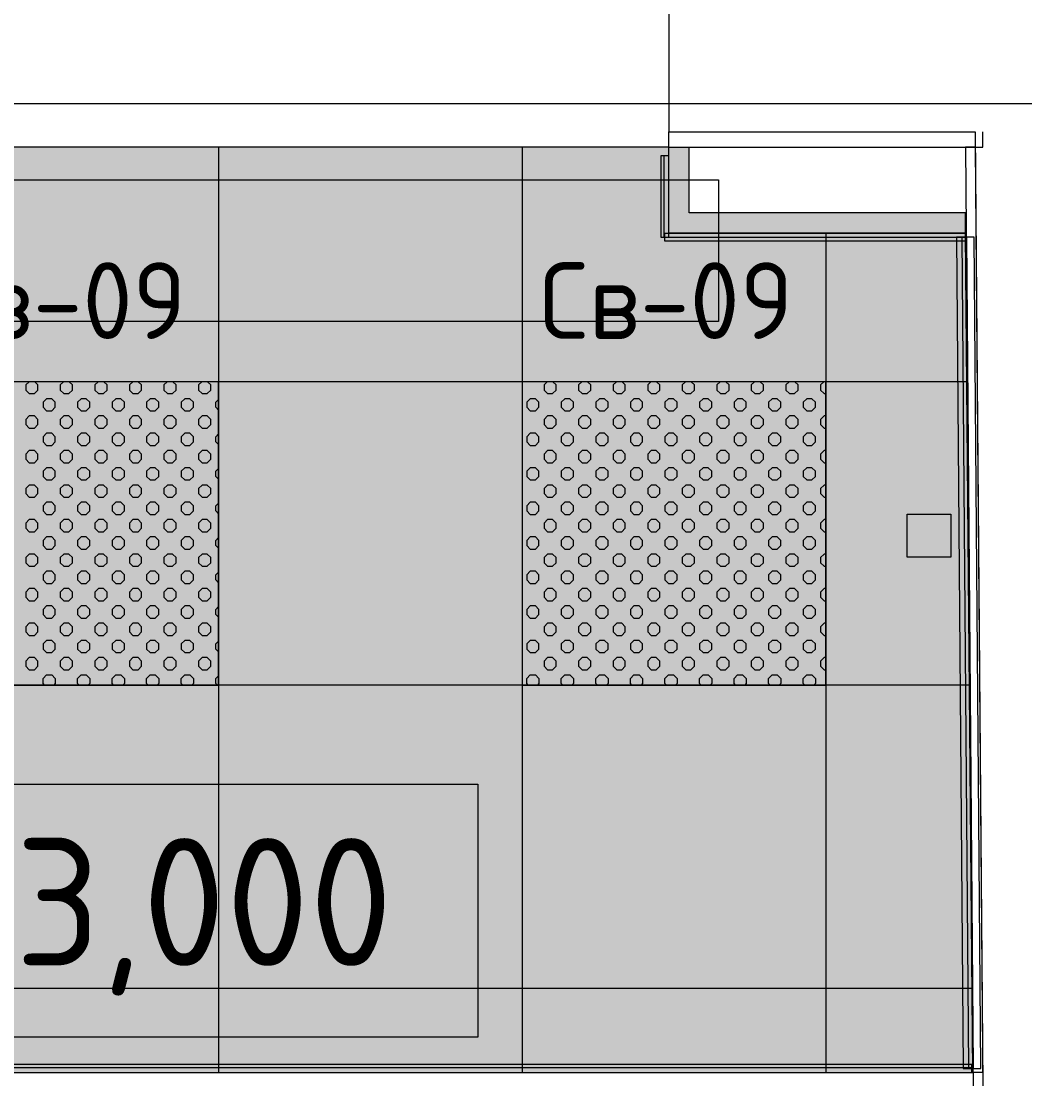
# Model space of a CAD drawing. Header units: millimetres. Extents: x -13069 to 207500, y -71366 to 56785.
# Drawn here: x 171909 to 173893, y 43095 to 45186 of the extents above; entities that cross this region are included whole.
import ezdxf

# ---------------------------------------------------------------- set-up
doc = ezdxf.new("R2010")
doc.units = ezdxf.units.MM
doc.layers.add('PDF _Подложка без мебели', color=7, linetype='Continuous')
doc.layers.add('PDF _Текст', color=7, linetype='Continuous')
doc.layers.add('PDF _Потолки', color=7, linetype='Continuous', lineweight=5, true_color=0x535353)
doc.layers.add('PDF _Ригели', color=7, linetype='Continuous', true_color=0x959595)
doc.layers.add('PDF _светильники', color=7, linetype='Continuous', true_color=0xffffff)
doc.styles.add('PDF GOST Common', font='GOST_Common.ttf')

msp = doc.modelspace()

# ---------------------------------------------------------------- hatches: boundary and pattern name
at = {"layer": 'PDF _Потолки', "true_color": 0xcae6ff, "transparency": 33554559}
msp.add_hatch(color=254, dxfattribs=at).paths.add_polyline_path([(170199.223, 44937.242), (173189.024, 44937.242), (173189.024, 44767.142), (173775.022, 44767.142), (173789.823, 43107.142), (170199.223, 43107.142)])

# ---------------------------------------------------------------- linework, layer by layer
at = {"layer": 'PDF _Подложка без мебели', "lineweight": 18}
for points in [[(174300.022, 45477.142), (173189.024, 45477.142), (173189.024, 44967.142), (173794.12, 44967.142), (173840.519, 39227.542), (173296.72, 39236.743), (171925.022, 39236.743)], [(173189.024, 44919.642), (173173.124, 44919.642), (173173.124, 44759.242), (173189.024, 44759.242), (173189.024, 44967.142)], [(173189.024, 44937.142), (173809.825, 44937.142), (173809.825, 44967.142)], [(173774.723, 44767.142), (173774.723, 44751.242), (173181.12, 44751.242), (173181.12, 44767.142), (173775.322, 44767.142), (173775.322, 44807.142), (173229.02, 44807.142), (173229.02, 44937.142)], [(173180.021, 44759.242), (173180.021, 44919.642)], [(173777.22, 44759.242), (173790.519, 43115.142)], [(173774.723, 44758.142), (173181.12, 44758.142)], [(173768.223, 44759.142), (173781.523, 43115.042)], [(171519.224, 43107.142), (173788.023, 43107.142), (173788.023, 43123.042), (171519.224, 43123.042), (171519.224, 42957.142), (171760.02, 42957.142), (171760.02, 42667.543), (171925.92, 42667.543), (172450.92, 41758.242)], [(173788.023, 43116.142), (171519.224, 43116.142)], [(173809.123, 43107.142), (173788.023, 43107.142)]]:
    msp.add_lwpolyline(points, dxfattribs=at)
msp.add_lwpolyline([(107330.522, 45023.342, -0.41418731), (106930.522, 44623.342, -0.41428041), (106530.522, 45023.342, -0.4142805), (106930.522, 45423.342, -0.41418741), (107330.522, 45023.342), (174981.919, 45023.342)], format="xyb", dxfattribs=at)
for points in [[(173841.124, 39241.943), (173795.024, 44937.342), (173775.022, 44937.242), (173821.122, 39241.741)], [(173286.924, 44592.342), (171706.919, 44592.342), (171706.919, 44872.342), (173286.924, 44872.342)], [(173805.522, 43115.241), (173792.222, 44759.342), (173757.225, 44759.042), (173770.524, 43114.942)], [(173746.623, 44126.441), (173660.319, 44126.441), (173660.319, 44211.343), (173746.623, 44211.343)]]:
    msp.add_lwpolyline(points, close=True, dxfattribs=at)
at = {"layer": 'PDF _Подложка без мебели', "lineweight": 0, "transparency": 33554559}
for points in [[(173229.02, 44807.142), (173189.024, 44807.142), (173229.02, 44937.142), (173189.024, 44937.142)], [(173189.024, 44767.142), (173189.024, 44807.142), (173775.322, 44767.142), (173775.022, 44807.142)]]:
    msp.add_solid(points, dxfattribs=at)
at = {"layer": 'PDF _Потолки', "color": 7, "lineweight": 13}
msp.add_lwpolyline([(170199.223, 44937.242), (170199.223, 43107.142), (173789.823, 43107.142), (173775.022, 44767.142), (173189.024, 44767.142), (173189.024, 44937.242)], close=True, dxfattribs=at)
for points in [[(172299.223, 44937.242), (172299.223, 43107.142)], [(172899.223, 44937.242), (172899.223, 43107.142)], [(173499.223, 44767.142), (173499.223, 43107.142)], [(173777.643, 44473.242), (170199.223, 44473.242)], [(173782.993, 43873.242), (170199.223, 43873.242)], [(173788.342, 43273.242), (170199.223, 43273.242)]]:
    msp.add_lwpolyline(points, dxfattribs=at)
at = {"layer": 'PDF _Ригели', "color": 7, "lineweight": 18}
msp.add_lwpolyline([(108736.521, 45023.342), (174981.919, 45023.342)], dxfattribs=at)
at = {"layer": 'PDF _Ригели', "lineweight": 18}
msp.add_lwpolyline([(171511.821, 43177.342), (171511.821, 43677.342), (172811.821, 43677.342), (172811.821, 43177.342)], close=True, dxfattribs=at)
at = {"layer": 'PDF _светильники', "color": 7, "lineweight": 13}
for points in [[(171699.223, 43873.242), (172299.223, 43873.242), (172299.223, 44473.242), (171699.223, 44473.242)], [(172899.223, 43873.242), (173499.223, 43873.242), (173499.223, 44473.242), (172899.223, 44473.242)]]:
    msp.add_lwpolyline(points, close=True, dxfattribs=at)
at = {"layer": 'PDF _светильники', "lineweight": 20}
for points in [[(171924.62, 44473.242), (171918.022, 44466.741), (171918.022, 44456.742), (171925.12, 44449.642), (171935.124, 44449.642), (171942.222, 44456.742), (171942.222, 44466.741), (171935.722, 44473.242)], [(171992.82, 44473.242), (171986.32, 44466.741), (171986.32, 44456.742), (171993.425, 44449.642), (172003.422, 44449.642), (172010.52, 44456.742), (172010.52, 44466.741), (172004.02, 44473.242)], [(172061.125, 44473.242), (172054.624, 44466.741), (172054.624, 44456.742), (172061.723, 44449.642), (172071.72, 44449.642), (172078.819, 44456.742), (172078.819, 44466.741), (172072.221, 44473.242)], [(172129.423, 44473.242), (172122.923, 44466.741), (172122.923, 44456.742), (172130.021, 44449.642), (172140.025, 44449.642), (172147.02, 44456.742), (172147.02, 44466.741), (172140.519, 44473.242)], [(172197.721, 44473.242), (172191.221, 44466.741), (172191.221, 44456.742), (172198.32, 44449.642), (172208.323, 44449.642), (172215.324, 44456.742), (172215.324, 44466.741), (172208.824, 44473.242)], [(172266.02, 44473.242), (172259.52, 44466.741), (172259.52, 44456.742), (172266.52, 44449.642), (172276.524, 44449.642), (172283.622, 44456.742), (172283.622, 44466.741), (172277.122, 44473.242)], [(172948.82, 44473.242), (172942.32, 44466.741), (172942.32, 44456.742), (172949.424, 44449.642), (172959.422, 44449.642), (172966.52, 44456.742), (172966.52, 44466.741), (172959.922, 44473.242)], [(173017.124, 44473.242), (173010.624, 44466.741), (173010.624, 44456.742), (173017.723, 44449.642), (173027.72, 44449.642), (173034.721, 44456.742), (173034.721, 44466.741), (173028.221, 44473.242)], [(173085.423, 44473.242), (173078.923, 44466.741), (173078.923, 44456.742), (173086.021, 44449.642), (173096.025, 44449.642), (173103.019, 44456.742), (173103.019, 44466.741), (173096.519, 44473.242)], [(173153.721, 44473.242), (173147.221, 44466.741), (173147.221, 44456.742), (173154.222, 44449.642), (173164.219, 44449.642), (173171.324, 44456.742), (173171.324, 44466.741), (173164.823, 44473.242)], [(173222.02, 44473.242), (173215.422, 44466.741), (173215.422, 44456.742), (173222.52, 44449.642), (173232.524, 44449.642), (173239.622, 44456.742), (173239.622, 44466.741), (173233.122, 44473.242)], [(173290.22, 44473.242), (173283.72, 44466.741), (173283.72, 44456.742), (173290.824, 44449.642), (173300.822, 44449.642), (173307.92, 44456.742), (173307.92, 44466.741), (173301.42, 44473.242)], [(173358.525, 44473.242), (173352.024, 44466.741), (173352.024, 44456.742), (173359.123, 44449.642), (173369.12, 44449.642), (173376.225, 44456.742), (173376.225, 44466.741), (173369.621, 44473.242)], [(173426.823, 44473.242), (173420.323, 44466.741), (173420.323, 44456.742), (173427.421, 44449.642), (173437.425, 44449.642), (173444.419, 44456.742), (173444.419, 44466.741), (173437.919, 44473.242)], [(173495.121, 44473.242), (173488.621, 44466.741), (173488.621, 44456.742), (173495.719, 44449.642), (173499.223, 44449.642)], [(172299.223, 44417.042), (172293.62, 44422.543), (172293.62, 44432.542), (172299.223, 44438.142)], [(173499.223, 44405.541), (173495.719, 44405.541), (173488.621, 44398.442), (173488.621, 44388.442), (173495.719, 44381.343), (173499.223, 44381.343)], [(172299.223, 44348.742), (172293.62, 44354.342), (172293.62, 44364.343), (172299.223, 44369.842)], [(173499.223, 44337.242), (173495.719, 44337.242), (173488.621, 44330.142), (173488.621, 44320.143), (173495.719, 44313.043), (173499.223, 44313.043)], [(172299.223, 44280.442), (172293.62, 44286.042), (172293.62, 44296.043), (172299.223, 44301.542)], [(173499.223, 44268.942), (173495.719, 44268.942), (173488.621, 44261.842), (173488.621, 44251.843), (173495.719, 44244.842), (173499.223, 44244.842)], [(172299.223, 44212.142), (172293.62, 44217.742), (172293.62, 44227.741), (172299.223, 44233.242)], [(173499.223, 44200.642), (173495.719, 44200.642), (173488.621, 44193.542), (173488.621, 44183.543), (173495.719, 44176.542), (173499.223, 44176.542)], [(172299.223, 44143.942), (172293.62, 44149.443), (172293.62, 44159.442), (172299.223, 44164.942)], [(173499.223, 44132.342), (173495.719, 44132.342), (173488.621, 44125.343), (173488.621, 44115.342), (173495.719, 44108.242), (173499.223, 44108.242)], [(172299.223, 44075.642), (172293.62, 44081.143), (172293.62, 44091.142), (172299.223, 44096.742)], [(173499.223, 44064.042), (173495.719, 44064.042), (173488.621, 44057.041), (173488.621, 44047.042), (173495.719, 44039.942), (173499.223, 44039.942)], [(172299.223, 44007.342), (172293.62, 44012.843), (172293.62, 44022.842), (172299.223, 44028.442)], [(173499.223, 43995.841), (173495.719, 43995.841), (173488.621, 43988.742), (173488.621, 43978.742), (173495.719, 43971.643), (173499.223, 43971.643)], [(172299.223, 43939.042), (172293.62, 43944.541), (172293.62, 43954.542), (172299.223, 43960.142)], [(173499.223, 43927.542), (173495.719, 43927.542), (173488.621, 43920.442), (173488.621, 43910.443), (173495.719, 43903.343), (173499.223, 43903.343)], [(171955.32, 43873.242), (171952.22, 43876.342), (171952.22, 43886.343), (171959.324, 43893.342), (171969.322, 43893.342), (171976.322, 43886.343), (171976.322, 43876.342), (171973.32, 43873.242)], [(172023.521, 43873.242), (172020.524, 43876.342), (172020.524, 43886.343), (172027.525, 43893.342), (172037.522, 43893.342), (172044.621, 43886.343), (172044.621, 43876.342), (172041.52, 43873.242)], [(172091.819, 43873.242), (172088.822, 43876.342), (172088.822, 43886.343), (172095.823, 43893.342), (172105.821, 43893.342), (172112.919, 43886.343), (172112.919, 43876.342), (172109.825, 43873.242)], [(172160.124, 43873.242), (172157.023, 43876.342), (172157.023, 43886.343), (172164.122, 43893.342), (172174.119, 43893.342), (172181.224, 43886.343), (172181.224, 43876.342), (172178.123, 43873.242)], [(172228.422, 43873.242), (172225.322, 43876.342), (172225.322, 43886.343), (172232.42, 43893.342), (172242.424, 43893.342), (172249.522, 43886.343), (172249.522, 43876.342), (172246.421, 43873.242)], [(172296.72, 43873.242), (172293.62, 43876.342), (172293.62, 43886.343), (172299.223, 43891.842)], [(172911.222, 43873.242), (172908.219, 43876.342), (172908.219, 43886.343), (172915.22, 43893.342), (172925.224, 43893.342), (172932.322, 43886.343), (172932.322, 43876.342), (172929.222, 43873.242)], [(172979.521, 43873.242), (172976.524, 43876.342), (172976.524, 43886.343), (172983.525, 43893.342), (172993.522, 43893.342), (173000.621, 43886.343), (173000.621, 43876.342), (172997.52, 43873.242)], [(173047.819, 43873.242), (173044.725, 43876.342), (173044.725, 43886.343), (173051.823, 43893.342), (173061.821, 43893.342), (173068.919, 43886.343), (173068.919, 43876.342), (173065.824, 43873.242)], [(173116.124, 43873.242), (173113.023, 43876.342), (173113.023, 43886.343), (173120.121, 43893.342), (173130.119, 43893.342), (173137.223, 43886.343), (173137.223, 43876.342), (173134.123, 43873.242)], [(173184.422, 43873.242), (173181.321, 43876.342), (173181.321, 43886.343), (173188.42, 43893.342), (173198.423, 43893.342), (173205.424, 43886.343), (173205.424, 43876.342), (173202.421, 43873.242)], [(173252.72, 43873.242), (173249.62, 43876.342), (173249.62, 43886.343), (173256.724, 43893.342), (173266.722, 43893.342), (173273.722, 43886.343), (173273.722, 43876.342), (173270.719, 43873.242)], [(173320.921, 43873.242), (173317.924, 43876.342), (173317.924, 43886.343), (173324.925, 43893.342), (173334.922, 43893.342), (173342.021, 43886.343), (173342.021, 43876.342), (173338.92, 43873.242)], [(173389.219, 43873.242), (173386.222, 43876.342), (173386.222, 43886.343), (173393.223, 43893.342), (173403.221, 43893.342), (173410.319, 43886.343), (173410.319, 43876.342), (173407.225, 43873.242)], [(173457.524, 43873.242), (173454.423, 43876.342), (173454.423, 43886.343), (173461.521, 43893.342), (173471.519, 43893.342), (173478.624, 43886.343), (173478.624, 43876.342), (173475.523, 43873.242)]]:
    msp.add_lwpolyline(points, dxfattribs=at)
for points in [[(171976.322, 44432.542), (171969.322, 44439.642), (171959.324, 44439.642), (171952.22, 44432.542), (171952.22, 44422.543), (171959.324, 44415.542), (171969.322, 44415.542), (171976.322, 44422.543)], [(172044.621, 44432.542), (172037.522, 44439.642), (172027.525, 44439.642), (172020.524, 44432.542), (172020.524, 44422.543), (172027.525, 44415.542), (172037.522, 44415.542), (172044.621, 44422.543)], [(172112.919, 44432.542), (172105.821, 44439.642), (172095.823, 44439.642), (172088.822, 44432.542), (172088.822, 44422.543), (172095.823, 44415.542), (172105.821, 44415.542), (172112.919, 44422.543)], [(172181.224, 44432.542), (172174.119, 44439.642), (172164.122, 44439.642), (172157.023, 44432.542), (172157.023, 44422.543), (172164.122, 44415.542), (172174.119, 44415.542), (172181.224, 44422.543)], [(172249.522, 44432.542), (172242.424, 44439.642), (172232.42, 44439.642), (172225.322, 44432.542), (172225.322, 44422.543), (172232.42, 44415.542), (172242.424, 44415.542), (172249.522, 44422.543)], [(172932.322, 44432.542), (172925.224, 44439.642), (172915.22, 44439.642), (172908.219, 44432.542), (172908.219, 44422.543), (172915.22, 44415.542), (172925.224, 44415.542), (172932.322, 44422.543)], [(173000.621, 44432.542), (172993.522, 44439.642), (172983.525, 44439.642), (172976.524, 44432.542), (172976.524, 44422.543), (172983.525, 44415.542), (172993.522, 44415.542), (173000.621, 44422.543)], [(173068.919, 44432.542), (173061.821, 44439.642), (173051.823, 44439.642), (173044.725, 44432.542), (173044.725, 44422.543), (173051.823, 44415.542), (173061.821, 44415.542), (173068.919, 44422.543)], [(173137.223, 44432.542), (173130.119, 44439.642), (173120.121, 44439.642), (173113.023, 44432.542), (173113.023, 44422.543), (173120.121, 44415.542), (173130.119, 44415.542), (173137.223, 44422.543)], [(173205.424, 44432.542), (173198.423, 44439.642), (173188.42, 44439.642), (173181.321, 44432.542), (173181.321, 44422.543), (173188.42, 44415.542), (173198.423, 44415.542), (173205.424, 44422.543)], [(173273.722, 44432.542), (173266.722, 44439.642), (173256.724, 44439.642), (173249.62, 44432.542), (173249.62, 44422.543), (173256.724, 44415.542), (173266.722, 44415.542), (173273.722, 44422.543)], [(173342.021, 44432.542), (173334.922, 44439.642), (173324.925, 44439.642), (173317.924, 44432.542), (173317.924, 44422.543), (173324.925, 44415.542), (173334.922, 44415.542), (173342.021, 44422.543)], [(173410.319, 44432.542), (173403.221, 44439.642), (173393.223, 44439.642), (173386.222, 44432.542), (173386.222, 44422.543), (173393.223, 44415.542), (173403.221, 44415.542), (173410.319, 44422.543)], [(173478.624, 44432.542), (173471.519, 44439.642), (173461.521, 44439.642), (173454.423, 44432.542), (173454.423, 44422.543), (173461.521, 44415.542), (173471.519, 44415.542), (173478.624, 44422.543)], [(171942.222, 44398.442), (171935.124, 44405.541), (171925.12, 44405.541), (171918.022, 44398.442), (171918.022, 44388.442), (171925.12, 44381.343), (171935.124, 44381.343), (171942.222, 44388.442)], [(172010.52, 44398.442), (172003.422, 44405.541), (171993.425, 44405.541), (171986.32, 44398.442), (171986.32, 44388.442), (171993.425, 44381.343), (172003.422, 44381.343), (172010.52, 44388.442)], [(172078.819, 44398.442), (172071.72, 44405.541), (172061.723, 44405.541), (172054.624, 44398.442), (172054.624, 44388.442), (172061.723, 44381.343), (172071.72, 44381.343), (172078.819, 44388.442)], [(172147.02, 44398.442), (172140.025, 44405.541), (172130.021, 44405.541), (172122.923, 44398.442), (172122.923, 44388.442), (172130.021, 44381.343), (172140.025, 44381.343), (172147.02, 44388.442)], [(172215.324, 44398.442), (172208.323, 44405.541), (172198.32, 44405.541), (172191.221, 44398.442), (172191.221, 44388.442), (172198.32, 44381.343), (172208.323, 44381.343), (172215.324, 44388.442)], [(172283.622, 44398.442), (172276.524, 44405.541), (172266.52, 44405.541), (172259.52, 44398.442), (172259.52, 44388.442), (172266.52, 44381.343), (172276.524, 44381.343), (172283.622, 44388.442)], [(172966.52, 44398.442), (172959.422, 44405.541), (172949.424, 44405.541), (172942.32, 44398.442), (172942.32, 44388.442), (172949.424, 44381.343), (172959.422, 44381.343), (172966.52, 44388.442)], [(173034.721, 44398.442), (173027.72, 44405.541), (173017.723, 44405.541), (173010.624, 44398.442), (173010.624, 44388.442), (173017.723, 44381.343), (173027.72, 44381.343), (173034.721, 44388.442)], [(173103.019, 44398.442), (173096.025, 44405.541), (173086.021, 44405.541), (173078.923, 44398.442), (173078.923, 44388.442), (173086.021, 44381.343), (173096.025, 44381.343), (173103.019, 44388.442)], [(173171.324, 44398.442), (173164.219, 44405.541), (173154.222, 44405.541), (173147.221, 44398.442), (173147.221, 44388.442), (173154.222, 44381.343), (173164.219, 44381.343), (173171.324, 44388.442)], [(173239.622, 44398.442), (173232.524, 44405.541), (173222.52, 44405.541), (173215.422, 44398.442), (173215.422, 44388.442), (173222.52, 44381.343), (173232.524, 44381.343), (173239.622, 44388.442)], [(173307.92, 44398.442), (173300.822, 44405.541), (173290.824, 44405.541), (173283.72, 44398.442), (173283.72, 44388.442), (173290.824, 44381.343), (173300.822, 44381.343), (173307.92, 44388.442)], [(173376.225, 44398.442), (173369.12, 44405.541), (173359.123, 44405.541), (173352.024, 44398.442), (173352.024, 44388.442), (173359.123, 44381.343), (173369.12, 44381.343), (173376.225, 44388.442)], [(173444.419, 44398.442), (173437.425, 44405.541), (173427.421, 44405.541), (173420.323, 44398.442), (173420.323, 44388.442), (173427.421, 44381.343), (173437.425, 44381.343), (173444.419, 44388.442)], [(171976.322, 44364.343), (171969.322, 44371.342), (171959.324, 44371.342), (171952.22, 44364.343), (171952.22, 44354.342), (171959.324, 44347.242), (171969.322, 44347.242), (171976.322, 44354.342)], [(172044.621, 44364.343), (172037.522, 44371.342), (172027.525, 44371.342), (172020.524, 44364.343), (172020.524, 44354.342), (172027.525, 44347.242), (172037.522, 44347.242), (172044.621, 44354.342)], [(172112.919, 44364.343), (172105.821, 44371.342), (172095.823, 44371.342), (172088.822, 44364.343), (172088.822, 44354.342), (172095.823, 44347.242), (172105.821, 44347.242), (172112.919, 44354.342)], [(172181.224, 44364.343), (172174.119, 44371.342), (172164.122, 44371.342), (172157.023, 44364.343), (172157.023, 44354.342), (172164.122, 44347.242), (172174.119, 44347.242), (172181.224, 44354.342)], [(172249.522, 44364.343), (172242.424, 44371.342), (172232.42, 44371.342), (172225.322, 44364.343), (172225.322, 44354.342), (172232.42, 44347.242), (172242.424, 44347.242), (172249.522, 44354.342)], [(172932.322, 44364.343), (172925.224, 44371.342), (172915.22, 44371.342), (172908.219, 44364.343), (172908.219, 44354.342), (172915.22, 44347.242), (172925.224, 44347.242), (172932.322, 44354.342)], [(173000.621, 44364.343), (172993.522, 44371.342), (172983.525, 44371.342), (172976.524, 44364.343), (172976.524, 44354.342), (172983.525, 44347.242), (172993.522, 44347.242), (173000.621, 44354.342)], [(173068.919, 44364.343), (173061.821, 44371.342), (173051.823, 44371.342), (173044.725, 44364.343), (173044.725, 44354.342), (173051.823, 44347.242), (173061.821, 44347.242), (173068.919, 44354.342)], [(173137.223, 44364.343), (173130.119, 44371.342), (173120.121, 44371.342), (173113.023, 44364.343), (173113.023, 44354.342), (173120.121, 44347.242), (173130.119, 44347.242), (173137.223, 44354.342)], [(173205.424, 44364.343), (173198.423, 44371.342), (173188.42, 44371.342), (173181.321, 44364.343), (173181.321, 44354.342), (173188.42, 44347.242), (173198.423, 44347.242), (173205.424, 44354.342)], [(173273.722, 44364.343), (173266.722, 44371.342), (173256.724, 44371.342), (173249.62, 44364.343), (173249.62, 44354.342), (173256.724, 44347.242), (173266.722, 44347.242), (173273.722, 44354.342)], [(173342.021, 44364.343), (173334.922, 44371.342), (173324.925, 44371.342), (173317.924, 44364.343), (173317.924, 44354.342), (173324.925, 44347.242), (173334.922, 44347.242), (173342.021, 44354.342)], [(173410.319, 44364.343), (173403.221, 44371.342), (173393.223, 44371.342), (173386.222, 44364.343), (173386.222, 44354.342), (173393.223, 44347.242), (173403.221, 44347.242), (173410.319, 44354.342)], [(173478.624, 44364.343), (173471.519, 44371.342), (173461.521, 44371.342), (173454.423, 44364.343), (173454.423, 44354.342), (173461.521, 44347.242), (173471.519, 44347.242), (173478.624, 44354.342)], [(171942.222, 44330.142), (171935.124, 44337.242), (171925.12, 44337.242), (171918.022, 44330.142), (171918.022, 44320.143), (171925.12, 44313.043), (171935.124, 44313.043), (171942.222, 44320.143)], [(172010.52, 44330.142), (172003.422, 44337.242), (171993.425, 44337.242), (171986.32, 44330.142), (171986.32, 44320.143), (171993.425, 44313.043), (172003.422, 44313.043), (172010.52, 44320.143)], [(172078.819, 44330.142), (172071.72, 44337.242), (172061.723, 44337.242), (172054.624, 44330.142), (172054.624, 44320.143), (172061.723, 44313.043), (172071.72, 44313.043), (172078.819, 44320.143)], [(172147.02, 44330.142), (172140.025, 44337.242), (172130.021, 44337.242), (172122.923, 44330.142), (172122.923, 44320.143), (172130.021, 44313.043), (172140.025, 44313.043), (172147.02, 44320.143)], [(172215.324, 44330.142), (172208.323, 44337.242), (172198.32, 44337.242), (172191.221, 44330.142), (172191.221, 44320.143), (172198.32, 44313.043), (172208.323, 44313.043), (172215.324, 44320.143)], [(172283.622, 44330.142), (172276.524, 44337.242), (172266.52, 44337.242), (172259.52, 44330.142), (172259.52, 44320.143), (172266.52, 44313.043), (172276.524, 44313.043), (172283.622, 44320.143)], [(172966.52, 44330.142), (172959.422, 44337.242), (172949.424, 44337.242), (172942.32, 44330.142), (172942.32, 44320.143), (172949.424, 44313.043), (172959.422, 44313.043), (172966.52, 44320.143)], [(173034.721, 44330.142), (173027.72, 44337.242), (173017.723, 44337.242), (173010.624, 44330.142), (173010.624, 44320.143), (173017.723, 44313.043), (173027.72, 44313.043), (173034.721, 44320.143)], [(173103.019, 44330.142), (173096.025, 44337.242), (173086.021, 44337.242), (173078.923, 44330.142), (173078.923, 44320.143), (173086.021, 44313.043), (173096.025, 44313.043), (173103.019, 44320.143)], [(173171.324, 44330.142), (173164.219, 44337.242), (173154.222, 44337.242), (173147.221, 44330.142), (173147.221, 44320.143), (173154.222, 44313.043), (173164.219, 44313.043), (173171.324, 44320.143)], [(173239.622, 44330.142), (173232.524, 44337.242), (173222.52, 44337.242), (173215.422, 44330.142), (173215.422, 44320.143), (173222.52, 44313.043), (173232.524, 44313.043), (173239.622, 44320.143)], [(173307.92, 44330.142), (173300.822, 44337.242), (173290.824, 44337.242), (173283.72, 44330.142), (173283.72, 44320.143), (173290.824, 44313.043), (173300.822, 44313.043), (173307.92, 44320.143)], [(173376.225, 44330.142), (173369.12, 44337.242), (173359.123, 44337.242), (173352.024, 44330.142), (173352.024, 44320.143), (173359.123, 44313.043), (173369.12, 44313.043), (173376.225, 44320.143)], [(173444.419, 44330.142), (173437.425, 44337.242), (173427.421, 44337.242), (173420.323, 44330.142), (173420.323, 44320.143), (173427.421, 44313.043), (173437.425, 44313.043), (173444.419, 44320.143)], [(171976.322, 44296.043), (171969.322, 44303.042), (171959.324, 44303.042), (171952.22, 44296.043), (171952.22, 44286.042), (171959.324, 44278.942), (171969.322, 44278.942), (171976.322, 44286.042)], [(172044.621, 44296.043), (172037.522, 44303.042), (172027.525, 44303.042), (172020.524, 44296.043), (172020.524, 44286.042), (172027.525, 44278.942), (172037.522, 44278.942), (172044.621, 44286.042)], [(172112.919, 44296.043), (172105.821, 44303.042), (172095.823, 44303.042), (172088.822, 44296.043), (172088.822, 44286.042), (172095.823, 44278.942), (172105.821, 44278.942), (172112.919, 44286.042)], [(172181.224, 44296.043), (172174.119, 44303.042), (172164.122, 44303.042), (172157.023, 44296.043), (172157.023, 44286.042), (172164.122, 44278.942), (172174.119, 44278.942), (172181.224, 44286.042)], [(172249.522, 44296.043), (172242.424, 44303.042), (172232.42, 44303.042), (172225.322, 44296.043), (172225.322, 44286.042), (172232.42, 44278.942), (172242.424, 44278.942), (172249.522, 44286.042)], [(172932.322, 44296.043), (172925.224, 44303.042), (172915.22, 44303.042), (172908.219, 44296.043), (172908.219, 44286.042), (172915.22, 44278.942), (172925.224, 44278.942), (172932.322, 44286.042)], [(173000.621, 44296.043), (172993.522, 44303.042), (172983.525, 44303.042), (172976.524, 44296.043), (172976.524, 44286.042), (172983.525, 44278.942), (172993.522, 44278.942), (173000.621, 44286.042)], [(173068.919, 44296.043), (173061.821, 44303.042), (173051.823, 44303.042), (173044.725, 44296.043), (173044.725, 44286.042), (173051.823, 44278.942), (173061.821, 44278.942), (173068.919, 44286.042)], [(173137.223, 44296.043), (173130.119, 44303.042), (173120.121, 44303.042), (173113.023, 44296.043), (173113.023, 44286.042), (173120.121, 44278.942), (173130.119, 44278.942), (173137.223, 44286.042)], [(173205.424, 44296.043), (173198.423, 44303.042), (173188.42, 44303.042), (173181.321, 44296.043), (173181.321, 44286.042), (173188.42, 44278.942), (173198.423, 44278.942), (173205.424, 44286.042)], [(173273.722, 44296.043), (173266.722, 44303.042), (173256.724, 44303.042), (173249.62, 44296.043), (173249.62, 44286.042), (173256.724, 44278.942), (173266.722, 44278.942), (173273.722, 44286.042)], [(173342.021, 44296.043), (173334.922, 44303.042), (173324.925, 44303.042), (173317.924, 44296.043), (173317.924, 44286.042), (173324.925, 44278.942), (173334.922, 44278.942), (173342.021, 44286.042)], [(173410.319, 44296.043), (173403.221, 44303.042), (173393.223, 44303.042), (173386.222, 44296.043), (173386.222, 44286.042), (173393.223, 44278.942), (173403.221, 44278.942), (173410.319, 44286.042)], [(173478.624, 44296.043), (173471.519, 44303.042), (173461.521, 44303.042), (173454.423, 44296.043), (173454.423, 44286.042), (173461.521, 44278.942), (173471.519, 44278.942), (173478.624, 44286.042)], [(171942.222, 44261.842), (171935.124, 44268.942), (171925.12, 44268.942), (171918.022, 44261.842), (171918.022, 44251.843), (171925.12, 44244.842), (171935.124, 44244.842), (171942.222, 44251.843)], [(172010.52, 44261.842), (172003.422, 44268.942), (171993.425, 44268.942), (171986.32, 44261.842), (171986.32, 44251.843), (171993.425, 44244.842), (172003.422, 44244.842), (172010.52, 44251.843)], [(172078.819, 44261.842), (172071.72, 44268.942), (172061.723, 44268.942), (172054.624, 44261.842), (172054.624, 44251.843), (172061.723, 44244.842), (172071.72, 44244.842), (172078.819, 44251.843)], [(172147.02, 44261.842), (172140.025, 44268.942), (172130.021, 44268.942), (172122.923, 44261.842), (172122.923, 44251.843), (172130.021, 44244.842), (172140.025, 44244.842), (172147.02, 44251.843)], [(172215.324, 44261.842), (172208.323, 44268.942), (172198.32, 44268.942), (172191.221, 44261.842), (172191.221, 44251.843), (172198.32, 44244.842), (172208.323, 44244.842), (172215.324, 44251.843)], [(172283.622, 44261.842), (172276.524, 44268.942), (172266.52, 44268.942), (172259.52, 44261.842), (172259.52, 44251.843), (172266.52, 44244.842), (172276.524, 44244.842), (172283.622, 44251.843)], [(172966.52, 44261.842), (172959.422, 44268.942), (172949.424, 44268.942), (172942.32, 44261.842), (172942.32, 44251.843), (172949.424, 44244.842), (172959.422, 44244.842), (172966.52, 44251.843)], [(173034.721, 44261.842), (173027.72, 44268.942), (173017.723, 44268.942), (173010.624, 44261.842), (173010.624, 44251.843), (173017.723, 44244.842), (173027.72, 44244.842), (173034.721, 44251.843)], [(173103.019, 44261.842), (173096.025, 44268.942), (173086.021, 44268.942), (173078.923, 44261.842), (173078.923, 44251.843), (173086.021, 44244.842), (173096.025, 44244.842), (173103.019, 44251.843)], [(173171.324, 44261.842), (173164.219, 44268.942), (173154.222, 44268.942), (173147.221, 44261.842), (173147.221, 44251.843), (173154.222, 44244.842), (173164.219, 44244.842), (173171.324, 44251.843)], [(173239.622, 44261.842), (173232.524, 44268.942), (173222.52, 44268.942), (173215.422, 44261.842), (173215.422, 44251.843), (173222.52, 44244.842), (173232.524, 44244.842), (173239.622, 44251.843)], [(173307.92, 44261.842), (173300.822, 44268.942), (173290.824, 44268.942), (173283.72, 44261.842), (173283.72, 44251.843), (173290.824, 44244.842), (173300.822, 44244.842), (173307.92, 44251.843)], [(173376.225, 44261.842), (173369.12, 44268.942), (173359.123, 44268.942), (173352.024, 44261.842), (173352.024, 44251.843), (173359.123, 44244.842), (173369.12, 44244.842), (173376.225, 44251.843)], [(173444.419, 44261.842), (173437.425, 44268.942), (173427.421, 44268.942), (173420.323, 44261.842), (173420.323, 44251.843), (173427.421, 44244.842), (173437.425, 44244.842), (173444.419, 44251.843)], [(171976.322, 44227.741), (171969.322, 44234.841), (171959.324, 44234.841), (171952.22, 44227.741), (171952.22, 44217.742), (171959.324, 44210.642), (171969.322, 44210.642), (171976.322, 44217.742)], [(172044.621, 44227.741), (172037.522, 44234.841), (172027.525, 44234.841), (172020.524, 44227.741), (172020.524, 44217.742), (172027.525, 44210.642), (172037.522, 44210.642), (172044.621, 44217.742)], [(172112.919, 44227.741), (172105.821, 44234.841), (172095.823, 44234.841), (172088.822, 44227.741), (172088.822, 44217.742), (172095.823, 44210.642), (172105.821, 44210.642), (172112.919, 44217.742)], [(172181.224, 44227.741), (172174.119, 44234.841), (172164.122, 44234.841), (172157.023, 44227.741), (172157.023, 44217.742), (172164.122, 44210.642), (172174.119, 44210.642), (172181.224, 44217.742)], [(172249.522, 44227.741), (172242.424, 44234.841), (172232.42, 44234.841), (172225.322, 44227.741), (172225.322, 44217.742), (172232.42, 44210.642), (172242.424, 44210.642), (172249.522, 44217.742)], [(172932.322, 44227.741), (172925.224, 44234.841), (172915.22, 44234.841), (172908.219, 44227.741), (172908.219, 44217.742), (172915.22, 44210.642), (172925.224, 44210.642), (172932.322, 44217.742)], [(173000.621, 44227.741), (172993.522, 44234.841), (172983.525, 44234.841), (172976.524, 44227.741), (172976.524, 44217.742), (172983.525, 44210.642), (172993.522, 44210.642), (173000.621, 44217.742)], [(173068.919, 44227.741), (173061.821, 44234.841), (173051.823, 44234.841), (173044.725, 44227.741), (173044.725, 44217.742), (173051.823, 44210.642), (173061.821, 44210.642), (173068.919, 44217.742)], [(173137.223, 44227.741), (173130.119, 44234.841), (173120.121, 44234.841), (173113.023, 44227.741), (173113.023, 44217.742), (173120.121, 44210.642), (173130.119, 44210.642), (173137.223, 44217.742)], [(173205.424, 44227.741), (173198.423, 44234.841), (173188.42, 44234.841), (173181.321, 44227.741), (173181.321, 44217.742), (173188.42, 44210.642), (173198.423, 44210.642), (173205.424, 44217.742)], [(173273.722, 44227.741), (173266.722, 44234.841), (173256.724, 44234.841), (173249.62, 44227.741), (173249.62, 44217.742), (173256.724, 44210.642), (173266.722, 44210.642), (173273.722, 44217.742)], [(173342.021, 44227.741), (173334.922, 44234.841), (173324.925, 44234.841), (173317.924, 44227.741), (173317.924, 44217.742), (173324.925, 44210.642), (173334.922, 44210.642), (173342.021, 44217.742)], [(173410.319, 44227.741), (173403.221, 44234.841), (173393.223, 44234.841), (173386.222, 44227.741), (173386.222, 44217.742), (173393.223, 44210.642), (173403.221, 44210.642), (173410.319, 44217.742)], [(173478.624, 44227.741), (173471.519, 44234.841), (173461.521, 44234.841), (173454.423, 44227.741), (173454.423, 44217.742), (173461.521, 44210.642), (173471.519, 44210.642), (173478.624, 44217.742)], [(171942.222, 44193.542), (171935.124, 44200.642), (171925.12, 44200.642), (171918.022, 44193.542), (171918.022, 44183.543), (171925.12, 44176.542), (171935.124, 44176.542), (171942.222, 44183.543)], [(172010.52, 44193.542), (172003.422, 44200.642), (171993.425, 44200.642), (171986.32, 44193.542), (171986.32, 44183.543), (171993.425, 44176.542), (172003.422, 44176.542), (172010.52, 44183.543)], [(172078.819, 44193.542), (172071.72, 44200.642), (172061.723, 44200.642), (172054.624, 44193.542), (172054.624, 44183.543), (172061.723, 44176.542), (172071.72, 44176.542), (172078.819, 44183.543)], [(172147.02, 44193.542), (172140.025, 44200.642), (172130.021, 44200.642), (172122.923, 44193.542), (172122.923, 44183.543), (172130.021, 44176.542), (172140.025, 44176.542), (172147.02, 44183.543)], [(172215.324, 44193.542), (172208.323, 44200.642), (172198.32, 44200.642), (172191.221, 44193.542), (172191.221, 44183.543), (172198.32, 44176.542), (172208.323, 44176.542), (172215.324, 44183.543)], [(172283.622, 44193.542), (172276.524, 44200.642), (172266.52, 44200.642), (172259.52, 44193.542), (172259.52, 44183.543), (172266.52, 44176.542), (172276.524, 44176.542), (172283.622, 44183.543)], [(172966.52, 44193.542), (172959.422, 44200.642), (172949.424, 44200.642), (172942.32, 44193.542), (172942.32, 44183.543), (172949.424, 44176.542), (172959.422, 44176.542), (172966.52, 44183.543)], [(173034.721, 44193.542), (173027.72, 44200.642), (173017.723, 44200.642), (173010.624, 44193.542), (173010.624, 44183.543), (173017.723, 44176.542), (173027.72, 44176.542), (173034.721, 44183.543)], [(173103.019, 44193.542), (173096.025, 44200.642), (173086.021, 44200.642), (173078.923, 44193.542), (173078.923, 44183.543), (173086.021, 44176.542), (173096.025, 44176.542), (173103.019, 44183.543)], [(173171.324, 44193.542), (173164.219, 44200.642), (173154.222, 44200.642), (173147.221, 44193.542), (173147.221, 44183.543), (173154.222, 44176.542), (173164.219, 44176.542), (173171.324, 44183.543)], [(173239.622, 44193.542), (173232.524, 44200.642), (173222.52, 44200.642), (173215.422, 44193.542), (173215.422, 44183.543), (173222.52, 44176.542), (173232.524, 44176.542), (173239.622, 44183.543)], [(173307.92, 44193.542), (173300.822, 44200.642), (173290.824, 44200.642), (173283.72, 44193.542), (173283.72, 44183.543), (173290.824, 44176.542), (173300.822, 44176.542), (173307.92, 44183.543)], [(173376.225, 44193.542), (173369.12, 44200.642), (173359.123, 44200.642), (173352.024, 44193.542), (173352.024, 44183.543), (173359.123, 44176.542), (173369.12, 44176.542), (173376.225, 44183.543)], [(173444.419, 44193.542), (173437.425, 44200.642), (173427.421, 44200.642), (173420.323, 44193.542), (173420.323, 44183.543), (173427.421, 44176.542), (173437.425, 44176.542), (173444.419, 44183.543)], [(171976.322, 44159.442), (171969.322, 44166.542), (171959.324, 44166.542), (171952.22, 44159.442), (171952.22, 44149.443), (171959.324, 44142.343), (171969.322, 44142.343), (171976.322, 44149.443)], [(172044.621, 44159.442), (172037.522, 44166.542), (172027.525, 44166.542), (172020.524, 44159.442), (172020.524, 44149.443), (172027.525, 44142.343), (172037.522, 44142.343), (172044.621, 44149.443)], [(172112.919, 44159.442), (172105.821, 44166.542), (172095.823, 44166.542), (172088.822, 44159.442), (172088.822, 44149.443), (172095.823, 44142.343), (172105.821, 44142.343), (172112.919, 44149.443)], [(172181.224, 44159.442), (172174.119, 44166.542), (172164.122, 44166.542), (172157.023, 44159.442), (172157.023, 44149.443), (172164.122, 44142.343), (172174.119, 44142.343), (172181.224, 44149.443)], [(172249.522, 44159.442), (172242.424, 44166.542), (172232.42, 44166.542), (172225.322, 44159.442), (172225.322, 44149.443), (172232.42, 44142.343), (172242.424, 44142.343), (172249.522, 44149.443)], [(172932.322, 44159.442), (172925.224, 44166.542), (172915.22, 44166.542), (172908.219, 44159.442), (172908.219, 44149.443), (172915.22, 44142.343), (172925.224, 44142.343), (172932.322, 44149.443)], [(173000.621, 44159.442), (172993.522, 44166.542), (172983.525, 44166.542), (172976.524, 44159.442), (172976.524, 44149.443), (172983.525, 44142.343), (172993.522, 44142.343), (173000.621, 44149.443)], [(173068.919, 44159.442), (173061.821, 44166.542), (173051.823, 44166.542), (173044.725, 44159.442), (173044.725, 44149.443), (173051.823, 44142.343), (173061.821, 44142.343), (173068.919, 44149.443)], [(173137.223, 44159.442), (173130.119, 44166.542), (173120.121, 44166.542), (173113.023, 44159.442), (173113.023, 44149.443), (173120.121, 44142.343), (173130.119, 44142.343), (173137.223, 44149.443)], [(173205.424, 44159.442), (173198.423, 44166.542), (173188.42, 44166.542), (173181.321, 44159.442), (173181.321, 44149.443), (173188.42, 44142.343), (173198.423, 44142.343), (173205.424, 44149.443)], [(173273.722, 44159.442), (173266.722, 44166.542), (173256.724, 44166.542), (173249.62, 44159.442), (173249.62, 44149.443), (173256.724, 44142.343), (173266.722, 44142.343), (173273.722, 44149.443)], [(173342.021, 44159.442), (173334.922, 44166.542), (173324.925, 44166.542), (173317.924, 44159.442), (173317.924, 44149.443), (173324.925, 44142.343), (173334.922, 44142.343), (173342.021, 44149.443)], [(173410.319, 44159.442), (173403.221, 44166.542), (173393.223, 44166.542), (173386.222, 44159.442), (173386.222, 44149.443), (173393.223, 44142.343), (173403.221, 44142.343), (173410.319, 44149.443)], [(173478.624, 44159.442), (173471.519, 44166.542), (173461.521, 44166.542), (173454.423, 44159.442), (173454.423, 44149.443), (173461.521, 44142.343), (173471.519, 44142.343), (173478.624, 44149.443)], [(171942.222, 44125.343), (171935.124, 44132.342), (171925.12, 44132.342), (171918.022, 44125.343), (171918.022, 44115.342), (171925.12, 44108.242), (171935.124, 44108.242), (171942.222, 44115.342)], [(172010.52, 44125.343), (172003.422, 44132.342), (171993.425, 44132.342), (171986.32, 44125.343), (171986.32, 44115.342), (171993.425, 44108.242), (172003.422, 44108.242), (172010.52, 44115.342)], [(172078.819, 44125.343), (172071.72, 44132.342), (172061.723, 44132.342), (172054.624, 44125.343), (172054.624, 44115.342), (172061.723, 44108.242), (172071.72, 44108.242), (172078.819, 44115.342)], [(172147.02, 44125.343), (172140.025, 44132.342), (172130.021, 44132.342), (172122.923, 44125.343), (172122.923, 44115.342), (172130.021, 44108.242), (172140.025, 44108.242), (172147.02, 44115.342)], [(172215.324, 44125.343), (172208.323, 44132.342), (172198.32, 44132.342), (172191.221, 44125.343), (172191.221, 44115.342), (172198.32, 44108.242), (172208.323, 44108.242), (172215.324, 44115.342)], [(172283.622, 44125.343), (172276.524, 44132.342), (172266.52, 44132.342), (172259.52, 44125.343), (172259.52, 44115.342), (172266.52, 44108.242), (172276.524, 44108.242), (172283.622, 44115.342)], [(172966.52, 44125.343), (172959.422, 44132.342), (172949.424, 44132.342), (172942.32, 44125.343), (172942.32, 44115.342), (172949.424, 44108.242), (172959.422, 44108.242), (172966.52, 44115.342)], [(173034.721, 44125.343), (173027.72, 44132.342), (173017.723, 44132.342), (173010.624, 44125.343), (173010.624, 44115.342), (173017.723, 44108.242), (173027.72, 44108.242), (173034.721, 44115.342)], [(173103.019, 44125.343), (173096.025, 44132.342), (173086.021, 44132.342), (173078.923, 44125.343), (173078.923, 44115.342), (173086.021, 44108.242), (173096.025, 44108.242), (173103.019, 44115.342)], [(173171.324, 44125.343), (173164.219, 44132.342), (173154.222, 44132.342), (173147.221, 44125.343), (173147.221, 44115.342), (173154.222, 44108.242), (173164.219, 44108.242), (173171.324, 44115.342)], [(173239.622, 44125.343), (173232.524, 44132.342), (173222.52, 44132.342), (173215.422, 44125.343), (173215.422, 44115.342), (173222.52, 44108.242), (173232.524, 44108.242), (173239.622, 44115.342)], [(173307.92, 44125.343), (173300.822, 44132.342), (173290.824, 44132.342), (173283.72, 44125.343), (173283.72, 44115.342), (173290.824, 44108.242), (173300.822, 44108.242), (173307.92, 44115.342)], [(173376.225, 44125.343), (173369.12, 44132.342), (173359.123, 44132.342), (173352.024, 44125.343), (173352.024, 44115.342), (173359.123, 44108.242), (173369.12, 44108.242), (173376.225, 44115.342)], [(173444.419, 44125.343), (173437.425, 44132.342), (173427.421, 44132.342), (173420.323, 44125.343), (173420.323, 44115.342), (173427.421, 44108.242), (173437.425, 44108.242), (173444.419, 44115.342)], [(171976.322, 44091.142), (171969.322, 44098.242), (171959.324, 44098.242), (171952.22, 44091.142), (171952.22, 44081.143), (171959.324, 44074.043), (171969.322, 44074.043), (171976.322, 44081.143)], [(172044.621, 44091.142), (172037.522, 44098.242), (172027.525, 44098.242), (172020.524, 44091.142), (172020.524, 44081.143), (172027.525, 44074.043), (172037.522, 44074.043), (172044.621, 44081.143)], [(172112.919, 44091.142), (172105.821, 44098.242), (172095.823, 44098.242), (172088.822, 44091.142), (172088.822, 44081.143), (172095.823, 44074.043), (172105.821, 44074.043), (172112.919, 44081.143)], [(172181.224, 44091.142), (172174.119, 44098.242), (172164.122, 44098.242), (172157.023, 44091.142), (172157.023, 44081.143), (172164.122, 44074.043), (172174.119, 44074.043), (172181.224, 44081.143)], [(172249.522, 44091.142), (172242.424, 44098.242), (172232.42, 44098.242), (172225.322, 44091.142), (172225.322, 44081.143), (172232.42, 44074.043), (172242.424, 44074.043), (172249.522, 44081.143)], [(172932.322, 44091.142), (172925.224, 44098.242), (172915.22, 44098.242), (172908.219, 44091.142), (172908.219, 44081.143), (172915.22, 44074.043), (172925.224, 44074.043), (172932.322, 44081.143)], [(173000.621, 44091.142), (172993.522, 44098.242), (172983.525, 44098.242), (172976.524, 44091.142), (172976.524, 44081.143), (172983.525, 44074.043), (172993.522, 44074.043), (173000.621, 44081.143)], [(173068.919, 44091.142), (173061.821, 44098.242), (173051.823, 44098.242), (173044.725, 44091.142), (173044.725, 44081.143), (173051.823, 44074.043), (173061.821, 44074.043), (173068.919, 44081.143)], [(173137.223, 44091.142), (173130.119, 44098.242), (173120.121, 44098.242), (173113.023, 44091.142), (173113.023, 44081.143), (173120.121, 44074.043), (173130.119, 44074.043), (173137.223, 44081.143)], [(173205.424, 44091.142), (173198.423, 44098.242), (173188.42, 44098.242), (173181.321, 44091.142), (173181.321, 44081.143), (173188.42, 44074.043), (173198.423, 44074.043), (173205.424, 44081.143)], [(173273.722, 44091.142), (173266.722, 44098.242), (173256.724, 44098.242), (173249.62, 44091.142), (173249.62, 44081.143), (173256.724, 44074.043), (173266.722, 44074.043), (173273.722, 44081.143)], [(173342.021, 44091.142), (173334.922, 44098.242), (173324.925, 44098.242), (173317.924, 44091.142), (173317.924, 44081.143), (173324.925, 44074.043), (173334.922, 44074.043), (173342.021, 44081.143)], [(173410.319, 44091.142), (173403.221, 44098.242), (173393.223, 44098.242), (173386.222, 44091.142), (173386.222, 44081.143), (173393.223, 44074.043), (173403.221, 44074.043), (173410.319, 44081.143)], [(173478.624, 44091.142), (173471.519, 44098.242), (173461.521, 44098.242), (173454.423, 44091.142), (173454.423, 44081.143), (173461.521, 44074.043), (173471.519, 44074.043), (173478.624, 44081.143)], [(171942.222, 44057.041), (171935.124, 44064.042), (171925.12, 44064.042), (171918.022, 44057.041), (171918.022, 44047.042), (171925.12, 44039.942), (171935.124, 44039.942), (171942.222, 44047.042)], [(172010.52, 44057.041), (172003.422, 44064.042), (171993.425, 44064.042), (171986.32, 44057.041), (171986.32, 44047.042), (171993.425, 44039.942), (172003.422, 44039.942), (172010.52, 44047.042)], [(172078.819, 44057.041), (172071.72, 44064.042), (172061.723, 44064.042), (172054.624, 44057.041), (172054.624, 44047.042), (172061.723, 44039.942), (172071.72, 44039.942), (172078.819, 44047.042)], [(172147.02, 44057.041), (172140.025, 44064.042), (172130.021, 44064.042), (172122.923, 44057.041), (172122.923, 44047.042), (172130.021, 44039.942), (172140.025, 44039.942), (172147.02, 44047.042)], [(172215.324, 44057.041), (172208.323, 44064.042), (172198.32, 44064.042), (172191.221, 44057.041), (172191.221, 44047.042), (172198.32, 44039.942), (172208.323, 44039.942), (172215.324, 44047.042)], [(172283.622, 44057.041), (172276.524, 44064.042), (172266.52, 44064.042), (172259.52, 44057.041), (172259.52, 44047.042), (172266.52, 44039.942), (172276.524, 44039.942), (172283.622, 44047.042)], [(172966.52, 44057.041), (172959.422, 44064.042), (172949.424, 44064.042), (172942.32, 44057.041), (172942.32, 44047.042), (172949.424, 44039.942), (172959.422, 44039.942), (172966.52, 44047.042)], [(173034.721, 44057.041), (173027.72, 44064.042), (173017.723, 44064.042), (173010.624, 44057.041), (173010.624, 44047.042), (173017.723, 44039.942), (173027.72, 44039.942), (173034.721, 44047.042)], [(173103.019, 44057.041), (173096.025, 44064.042), (173086.021, 44064.042), (173078.923, 44057.041), (173078.923, 44047.042), (173086.021, 44039.942), (173096.025, 44039.942), (173103.019, 44047.042)], [(173171.324, 44057.041), (173164.219, 44064.042), (173154.222, 44064.042), (173147.221, 44057.041), (173147.221, 44047.042), (173154.222, 44039.942), (173164.219, 44039.942), (173171.324, 44047.042)], [(173239.622, 44057.041), (173232.524, 44064.042), (173222.52, 44064.042), (173215.422, 44057.041), (173215.422, 44047.042), (173222.52, 44039.942), (173232.524, 44039.942), (173239.622, 44047.042)], [(173307.92, 44057.041), (173300.822, 44064.042), (173290.824, 44064.042), (173283.72, 44057.041), (173283.72, 44047.042), (173290.824, 44039.942), (173300.822, 44039.942), (173307.92, 44047.042)], [(173376.225, 44057.041), (173369.12, 44064.042), (173359.123, 44064.042), (173352.024, 44057.041), (173352.024, 44047.042), (173359.123, 44039.942), (173369.12, 44039.942), (173376.225, 44047.042)], [(173444.419, 44057.041), (173437.425, 44064.042), (173427.421, 44064.042), (173420.323, 44057.041), (173420.323, 44047.042), (173427.421, 44039.942), (173437.425, 44039.942), (173444.419, 44047.042)], [(171976.322, 44022.842), (171969.322, 44029.942), (171959.324, 44029.942), (171952.22, 44022.842), (171952.22, 44012.843), (171959.324, 44005.842), (171969.322, 44005.842), (171976.322, 44012.843)], [(172044.621, 44022.842), (172037.522, 44029.942), (172027.525, 44029.942), (172020.524, 44022.842), (172020.524, 44012.843), (172027.525, 44005.842), (172037.522, 44005.842), (172044.621, 44012.843)], [(172112.919, 44022.842), (172105.821, 44029.942), (172095.823, 44029.942), (172088.822, 44022.842), (172088.822, 44012.843), (172095.823, 44005.842), (172105.821, 44005.842), (172112.919, 44012.843)], [(172181.224, 44022.842), (172174.119, 44029.942), (172164.122, 44029.942), (172157.023, 44022.842), (172157.023, 44012.843), (172164.122, 44005.842), (172174.119, 44005.842), (172181.224, 44012.843)], [(172249.522, 44022.842), (172242.424, 44029.942), (172232.42, 44029.942), (172225.322, 44022.842), (172225.322, 44012.843), (172232.42, 44005.842), (172242.424, 44005.842), (172249.522, 44012.843)], [(172932.322, 44022.842), (172925.224, 44029.942), (172915.22, 44029.942), (172908.219, 44022.842), (172908.219, 44012.843), (172915.22, 44005.842), (172925.224, 44005.842), (172932.322, 44012.843)], [(173000.621, 44022.842), (172993.522, 44029.942), (172983.525, 44029.942), (172976.524, 44022.842), (172976.524, 44012.843), (172983.525, 44005.842), (172993.522, 44005.842), (173000.621, 44012.843)], [(173068.919, 44022.842), (173061.821, 44029.942), (173051.823, 44029.942), (173044.725, 44022.842), (173044.725, 44012.843), (173051.823, 44005.842), (173061.821, 44005.842), (173068.919, 44012.843)], [(173137.223, 44022.842), (173130.119, 44029.942), (173120.121, 44029.942), (173113.023, 44022.842), (173113.023, 44012.843), (173120.121, 44005.842), (173130.119, 44005.842), (173137.223, 44012.843)], [(173205.424, 44022.842), (173198.423, 44029.942), (173188.42, 44029.942), (173181.321, 44022.842), (173181.321, 44012.843), (173188.42, 44005.842), (173198.423, 44005.842), (173205.424, 44012.843)], [(173273.722, 44022.842), (173266.722, 44029.942), (173256.724, 44029.942), (173249.62, 44022.842), (173249.62, 44012.843), (173256.724, 44005.842), (173266.722, 44005.842), (173273.722, 44012.843)], [(173342.021, 44022.842), (173334.922, 44029.942), (173324.925, 44029.942), (173317.924, 44022.842), (173317.924, 44012.843), (173324.925, 44005.842), (173334.922, 44005.842), (173342.021, 44012.843)], [(173410.319, 44022.842), (173403.221, 44029.942), (173393.223, 44029.942), (173386.222, 44022.842), (173386.222, 44012.843), (173393.223, 44005.842), (173403.221, 44005.842), (173410.319, 44012.843)], [(173478.624, 44022.842), (173471.519, 44029.942), (173461.521, 44029.942), (173454.423, 44022.842), (173454.423, 44012.843), (173461.521, 44005.842), (173471.519, 44005.842), (173478.624, 44012.843)], [(171942.222, 43988.742), (171935.124, 43995.841), (171925.12, 43995.841), (171918.022, 43988.742), (171918.022, 43978.742), (171925.12, 43971.643), (171935.124, 43971.643), (171942.222, 43978.742)], [(172010.52, 43988.742), (172003.422, 43995.841), (171993.425, 43995.841), (171986.32, 43988.742), (171986.32, 43978.742), (171993.425, 43971.643), (172003.422, 43971.643), (172010.52, 43978.742)], [(172078.819, 43988.742), (172071.72, 43995.841), (172061.723, 43995.841), (172054.624, 43988.742), (172054.624, 43978.742), (172061.723, 43971.643), (172071.72, 43971.643), (172078.819, 43978.742)], [(172147.02, 43988.742), (172140.025, 43995.841), (172130.021, 43995.841), (172122.923, 43988.742), (172122.923, 43978.742), (172130.021, 43971.643), (172140.025, 43971.643), (172147.02, 43978.742)], [(172215.324, 43988.742), (172208.323, 43995.841), (172198.32, 43995.841), (172191.221, 43988.742), (172191.221, 43978.742), (172198.32, 43971.643), (172208.323, 43971.643), (172215.324, 43978.742)], [(172283.622, 43988.742), (172276.524, 43995.841), (172266.52, 43995.841), (172259.52, 43988.742), (172259.52, 43978.742), (172266.52, 43971.643), (172276.524, 43971.643), (172283.622, 43978.742)], [(172966.52, 43988.742), (172959.422, 43995.841), (172949.424, 43995.841), (172942.32, 43988.742), (172942.32, 43978.742), (172949.424, 43971.643), (172959.422, 43971.643), (172966.52, 43978.742)], [(173034.721, 43988.742), (173027.72, 43995.841), (173017.723, 43995.841), (173010.624, 43988.742), (173010.624, 43978.742), (173017.723, 43971.643), (173027.72, 43971.643), (173034.721, 43978.742)], [(173103.019, 43988.742), (173096.025, 43995.841), (173086.021, 43995.841), (173078.923, 43988.742), (173078.923, 43978.742), (173086.021, 43971.643), (173096.025, 43971.643), (173103.019, 43978.742)], [(173171.324, 43988.742), (173164.219, 43995.841), (173154.222, 43995.841), (173147.221, 43988.742), (173147.221, 43978.742), (173154.222, 43971.643), (173164.219, 43971.643), (173171.324, 43978.742)], [(173239.622, 43988.742), (173232.524, 43995.841), (173222.52, 43995.841), (173215.422, 43988.742), (173215.422, 43978.742), (173222.52, 43971.643), (173232.524, 43971.643), (173239.622, 43978.742)], [(173307.92, 43988.742), (173300.822, 43995.841), (173290.824, 43995.841), (173283.72, 43988.742), (173283.72, 43978.742), (173290.824, 43971.643), (173300.822, 43971.643), (173307.92, 43978.742)], [(173376.225, 43988.742), (173369.12, 43995.841), (173359.123, 43995.841), (173352.024, 43988.742), (173352.024, 43978.742), (173359.123, 43971.643), (173369.12, 43971.643), (173376.225, 43978.742)], [(173444.419, 43988.742), (173437.425, 43995.841), (173427.421, 43995.841), (173420.323, 43988.742), (173420.323, 43978.742), (173427.421, 43971.643), (173437.425, 43971.643), (173444.419, 43978.742)], [(171976.322, 43954.542), (171969.322, 43961.642), (171959.324, 43961.642), (171952.22, 43954.542), (171952.22, 43944.541), (171959.324, 43937.542), (171969.322, 43937.542), (171976.322, 43944.541)], [(172044.621, 43954.542), (172037.522, 43961.642), (172027.525, 43961.642), (172020.524, 43954.542), (172020.524, 43944.541), (172027.525, 43937.542), (172037.522, 43937.542), (172044.621, 43944.541)], [(172112.919, 43954.542), (172105.821, 43961.642), (172095.823, 43961.642), (172088.822, 43954.542), (172088.822, 43944.541), (172095.823, 43937.542), (172105.821, 43937.542), (172112.919, 43944.541)], [(172181.224, 43954.542), (172174.119, 43961.642), (172164.122, 43961.642), (172157.023, 43954.542), (172157.023, 43944.541), (172164.122, 43937.542), (172174.119, 43937.542), (172181.224, 43944.541)], [(172249.522, 43954.542), (172242.424, 43961.642), (172232.42, 43961.642), (172225.322, 43954.542), (172225.322, 43944.541), (172232.42, 43937.542), (172242.424, 43937.542), (172249.522, 43944.541)], [(172932.322, 43954.542), (172925.224, 43961.642), (172915.22, 43961.642), (172908.219, 43954.542), (172908.219, 43944.541), (172915.22, 43937.542), (172925.224, 43937.542), (172932.322, 43944.541)], [(173000.621, 43954.542), (172993.522, 43961.642), (172983.525, 43961.642), (172976.524, 43954.542), (172976.524, 43944.541), (172983.525, 43937.542), (172993.522, 43937.542), (173000.621, 43944.541)], [(173068.919, 43954.542), (173061.821, 43961.642), (173051.823, 43961.642), (173044.725, 43954.542), (173044.725, 43944.541), (173051.823, 43937.542), (173061.821, 43937.542), (173068.919, 43944.541)], [(173137.223, 43954.542), (173130.119, 43961.642), (173120.121, 43961.642), (173113.023, 43954.542), (173113.023, 43944.541), (173120.121, 43937.542), (173130.119, 43937.542), (173137.223, 43944.541)], [(173205.424, 43954.542), (173198.423, 43961.642), (173188.42, 43961.642), (173181.321, 43954.542), (173181.321, 43944.541), (173188.42, 43937.542), (173198.423, 43937.542), (173205.424, 43944.541)], [(173273.722, 43954.542), (173266.722, 43961.642), (173256.724, 43961.642), (173249.62, 43954.542), (173249.62, 43944.541), (173256.724, 43937.542), (173266.722, 43937.542), (173273.722, 43944.541)], [(173342.021, 43954.542), (173334.922, 43961.642), (173324.925, 43961.642), (173317.924, 43954.542), (173317.924, 43944.541), (173324.925, 43937.542), (173334.922, 43937.542), (173342.021, 43944.541)], [(173410.319, 43954.542), (173403.221, 43961.642), (173393.223, 43961.642), (173386.222, 43954.542), (173386.222, 43944.541), (173393.223, 43937.542), (173403.221, 43937.542), (173410.319, 43944.541)], [(173478.624, 43954.542), (173471.519, 43961.642), (173461.521, 43961.642), (173454.423, 43954.542), (173454.423, 43944.541), (173461.521, 43937.542), (173471.519, 43937.542), (173478.624, 43944.541)], [(171942.222, 43920.442), (171935.124, 43927.542), (171925.12, 43927.542), (171918.022, 43920.442), (171918.022, 43910.443), (171925.12, 43903.343), (171935.124, 43903.343), (171942.222, 43910.443)], [(172010.52, 43920.442), (172003.422, 43927.542), (171993.425, 43927.542), (171986.32, 43920.442), (171986.32, 43910.443), (171993.425, 43903.343), (172003.422, 43903.343), (172010.52, 43910.443)], [(172078.819, 43920.442), (172071.72, 43927.542), (172061.723, 43927.542), (172054.624, 43920.442), (172054.624, 43910.443), (172061.723, 43903.343), (172071.72, 43903.343), (172078.819, 43910.443)], [(172147.02, 43920.442), (172140.025, 43927.542), (172130.021, 43927.542), (172122.923, 43920.442), (172122.923, 43910.443), (172130.021, 43903.343), (172140.025, 43903.343), (172147.02, 43910.443)], [(172215.324, 43920.442), (172208.323, 43927.542), (172198.32, 43927.542), (172191.221, 43920.442), (172191.221, 43910.443), (172198.32, 43903.343), (172208.323, 43903.343), (172215.324, 43910.443)], [(172283.622, 43920.442), (172276.524, 43927.542), (172266.52, 43927.542), (172259.52, 43920.442), (172259.52, 43910.443), (172266.52, 43903.343), (172276.524, 43903.343), (172283.622, 43910.443)], [(172966.52, 43920.442), (172959.422, 43927.542), (172949.424, 43927.542), (172942.32, 43920.442), (172942.32, 43910.443), (172949.424, 43903.343), (172959.422, 43903.343), (172966.52, 43910.443)], [(173034.721, 43920.442), (173027.72, 43927.542), (173017.723, 43927.542), (173010.624, 43920.442), (173010.624, 43910.443), (173017.723, 43903.343), (173027.72, 43903.343), (173034.721, 43910.443)], [(173103.019, 43920.442), (173096.025, 43927.542), (173086.021, 43927.542), (173078.923, 43920.442), (173078.923, 43910.443), (173086.021, 43903.343), (173096.025, 43903.343), (173103.019, 43910.443)], [(173171.324, 43920.442), (173164.219, 43927.542), (173154.222, 43927.542), (173147.221, 43920.442), (173147.221, 43910.443), (173154.222, 43903.343), (173164.219, 43903.343), (173171.324, 43910.443)], [(173239.622, 43920.442), (173232.524, 43927.542), (173222.52, 43927.542), (173215.422, 43920.442), (173215.422, 43910.443), (173222.52, 43903.343), (173232.524, 43903.343), (173239.622, 43910.443)], [(173307.92, 43920.442), (173300.822, 43927.542), (173290.824, 43927.542), (173283.72, 43920.442), (173283.72, 43910.443), (173290.824, 43903.343), (173300.822, 43903.343), (173307.92, 43910.443)], [(173376.225, 43920.442), (173369.12, 43927.542), (173359.123, 43927.542), (173352.024, 43920.442), (173352.024, 43910.443), (173359.123, 43903.343), (173369.12, 43903.343), (173376.225, 43910.443)], [(173444.419, 43920.442), (173437.425, 43927.542), (173427.421, 43927.542), (173420.323, 43920.442), (173420.323, 43910.443), (173427.421, 43903.343), (173437.425, 43903.343), (173444.419, 43910.443)]]:
    msp.add_lwpolyline(points, close=True, dxfattribs=at)
at = {"layer": 'PDF _светильники', "color": 53, "lineweight": 0, "true_color": 0xf7e046, "transparency": 33554559}
for points in [[(171699.223, 43873.242), (172299.223, 43873.242), (171699.223, 44473.242), (172299.223, 44473.242)], [(172899.223, 43873.242), (173499.223, 43873.242), (172899.223, 44473.242), (173499.223, 44473.242)]]:
    msp.add_solid(points, dxfattribs=at)

# ---------------------------------------------------------------- texts
at = {"layer": 'PDF _Текст', "char_height": 151.5063, "attachment_point": 4, "style": 'PDF GOST Common'}
for insert in [(171733.983, 44633.571), (172933.776, 44633.571)]:
    msp.add_mtext('Св-09', dxfattribs=dict(at, insert=insert))
at = {"layer": 'PDF _Текст', "color": 252, "true_color": 0x959595, "insert": (171732.924, 43414.963), "char_height": 252.5097, "attachment_point": 4, "style": 'PDF GOST Common'}
msp.add_mtext('+3,000', dxfattribs=at)

doc.saveas('drawing.dxf')
